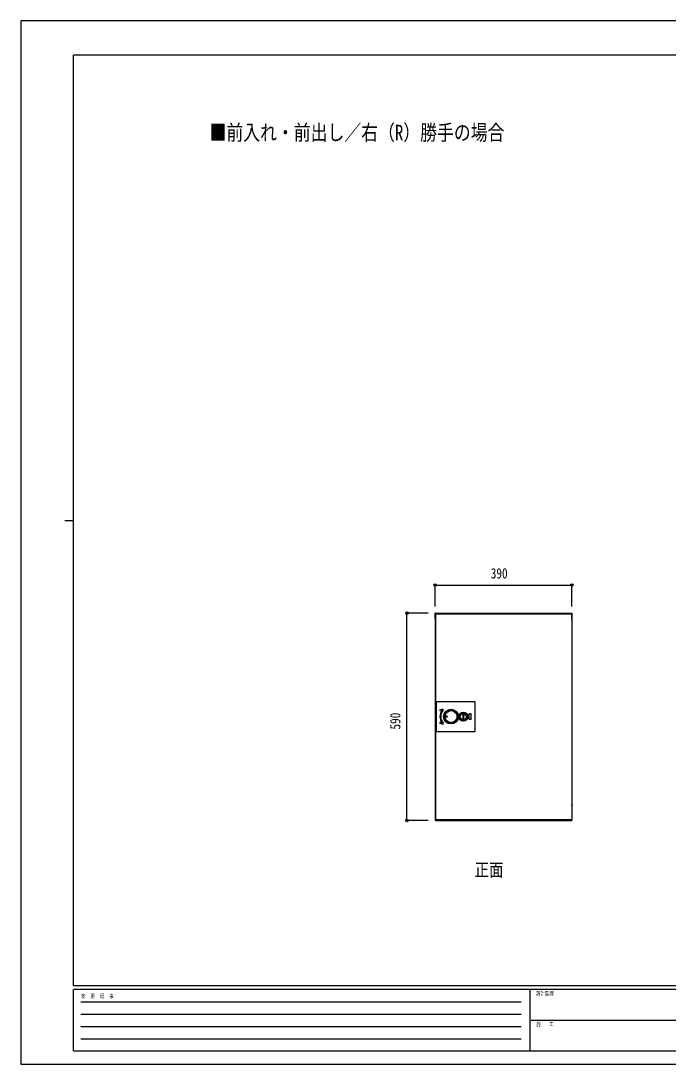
# Model space of a CAD drawing. Units: millimetres, scale not verified. Extents: x -2102 to 2102, y -1485 to 1485.
# Drawn here: x -2102 to -259, y -1485 to 1485 of the extents above; entities that cross this region are included whole.
import ezdxf
from ezdxf.enums import TextEntityAlignment as Align

# ---------------------------------------------------------------- set-up
doc = ezdxf.new("R2010")
doc.units = ezdxf.units.MM
doc.header["$LTSCALE"] = 8
for name, color, linetype in [('0-1_USER1', 3, 'Continuous'), ('0-3_YKK_13', 4, 'Continuous'), ('0-4_YKK_D', 6, 'Continuous'), ('0-5_YKK_ZWAK', 7, 'Continuous')]:
    doc.layers.add(name, color=color, linetype=linetype)
doc.styles.add('ＭＳ ゴシック', font='')
doc.styles.get('ＭＳ ゴシック').set_extended_font_data('MS Gothic')

msp = doc.modelspace()

# ---------------------------------------------------------------- linework, layer by layer
at = {"layer": '0-3_YKK_13'}
for p, q in [((-922.49, -201.96), (-922.49, -201.16)), ((-922.49, -201.16), (-921.99, -201.16)), ((-922.49, -201.96), (-922.49, -202.66)), ((-921.99, -201.96), (-922.49, -201.96)), ((-922.49, -202.16), (-922.49, -789.16)), ((-921.69, -202.16), (-922.49, -202.16)), ((-922.49, -202.16), (-922.49, -789.16)), ((-921.69, -202.16), (-922.49, -202.16)), ((-922.49, -214.16), (-922.49, -202.66)), ((-921.99, -201.16), (-921.69, -201.16)), ((-921.99, -201.16), (-921.69, -201.16)), ((-921.99, -201.96), (-921.69, -201.96)), ((-921.99, -201.96), (-921.69, -201.96)), ((-921.49, -201.16), (-921.69, -201.16)), ((-921.69, -201.16), (-533.29, -201.16)), ((-921.69, -201.16), (-533.29, -201.16)), ((-921.69, -201.96), (-921.69, -202.16)), ((-921.69, -201.96), (-921.69, -202.16)), ((-921.69, -215.76), (-921.69, -202.16)), ((-921.69, -202.16), (-921.69, -789.16)), ((-921.69, -202.16), (-920.89, -202.16)), ((-921.69, -202.16), (-921.69, -789.16)), ((-921.69, -202.16), (-920.89, -202.16)), ((-921.69, -203.16), (-921.69, -203.36)), ((-921.69, -203.36), (-920.89, -203.36)), ((-921.49, -201.16), (-533.49, -201.16)), ((-921.49, -201.16), (-921.49, -201.96)), ((-920.89, -202.16), (-920.89, -789.16)), ((-920.89, -202.16), (-920.89, -789.16)), ((-920.89, -202.36), (-911.69, -202.36)), ((-920.89, -203.16), (-911.69, -203.16)), ((-920.89, -203.36), (-920.89, -203.16)), ((-920.89, -203.36), (-920.89, -789.96)), ((-911.69, -202.36), (-911.69, -203.16)), ((-911.619, -203.16), (-911.69, -203.16)), ((-911.619, -202.36), (-533.69, -202.36)), ((-911.619, -203.16), (-533.69, -203.16)), ((-543.79, -202.16), (-533.49, -202.16)), ((-540.49, -201.96), (-540.49, -201.16)), ((-540.49, -201.96), (-540.49, -201.16)), ((-536.49, -201.96), (-536.49, -201.16)), ((-536.49, -201.96), (-536.49, -201.16)), ((-532.49, -202.16), (-535.99, -202.16)), ((-532.49, -202.16), (-535.99, -202.16)), ((-533.69, -202.36), (-533.69, -203.16)), ((-533.49, -201.16), (-533.49, -201.96)), ((-533.49, -201.16), (-533.29, -201.16)), ((-533.49, -201.96), (-533.49, -202.16)), ((-533.49, -201.96), (-533.29, -201.96)), ((-532.99, -202.16), (-533.49, -202.16)), ((-532.99, -201.16), (-533.29, -201.16)), ((-532.99, -201.16), (-533.29, -201.16)), ((-533.29, -201.96), (-533.29, -202.16)), ((-533.29, -202.16), (-533.29, -215.76)), ((-532.99, -201.16), (-532.49, -201.16)), ((-532.99, -201.16), (-532.49, -201.16)), ((-532.49, -201.16), (-532.49, -201.96)), ((-532.49, -201.16), (-532.49, -201.96)), ((-532.49, -201.96), (-532.49, -202.16)), ((-532.49, -202.16), (-532.49, -202.66)), ((-532.49, -202.16), (-532.49, -789.16)), ((-532.49, -202.16), (-532.49, -789.16)), ((-532.49, -214.16), (-532.49, -202.66)), ((-922.49, -208.16), (-921.768, -209.41)), ((-922.49, -214.16), (-922.49, -208.16)), ((-922.49, -214.16), (-921.768, -212.91)), ((-921.768, -209.41), (-921.69, -209.41)), ((-921.768, -212.91), (-921.768, -209.41)), ((-921.768, -212.91), (-921.69, -212.91)), ((-920.89, -209.41), (-921.69, -209.41)), ((-920.89, -212.91), (-921.69, -212.91)), ((-921.69, -215.76), (-921.69, -216.16)), ((-921.69, -216.16), (-921.69, -789.36)), ((-533.29, -208.96), (-533.29, -253.96)), ((-533.29, -208.96), (-533.29, -253.96)), ((-533.29, -215.76), (-533.29, -790.16)), ((-532.49, -220.66), (-533.29, -220.66)), ((-532.49, -220.66), (-533.29, -220.66)), ((-532.49, -214.16), (-532.49, -790.16)), ((-532.49, -218.16), (-532.49, -217.66)), ((-532.49, -218.16), (-532.49, -217.66)), ((-532.49, -218.16), (-532.49, -220.16)), ((-532.49, -218.16), (-532.49, -220.16)), ((-919.49, -454.66), (-919.49, -536.66)), ((-809.49, -453.66), (-918.49, -453.66)), ((-908.339, -476.156), (-901.547, -474.462)), ((-808.49, -536.66), (-808.49, -454.66)), ((-903.765, -477.592), (-907.734, -478.582)), ((-843.018, -489.159), (-843.032, -502.159)), ((-843.032, -502.159), (-841.032, -502.161)), ((-843.018, -489.159), (-841.018, -489.161)), ((-841.018, -489.161), (-841.032, -502.161)), ((-825.025, -503.41), (-825.025, -487.91)), ((-824.925, -503.31), (-824.925, -488.01)), ((-824.525, -487.41), (-820.525, -487.41)), ((-820.525, -503.91), (-824.525, -503.91)), ((-824.425, -487.51), (-820.625, -487.51)), ((-820.625, -503.81), (-824.425, -503.81)), ((-820.125, -503.31), (-820.125, -488.01)), ((-820.025, -503.41), (-820.025, -487.91)), ((-901.547, -516.858), (-908.339, -515.165)), ((-907.734, -512.739), (-903.765, -513.729)), ((-918.49, -537.66), (-809.49, -537.66)), ((-533.29, -737.36), (-533.29, -782.36)), ((-533.29, -737.36), (-533.29, -782.36)), ((-532.49, -749.06), (-533.29, -749.06)), ((-532.49, -749.06), (-533.29, -749.06)), ((-532.49, -746.56), (-532.49, -746.06)), ((-532.49, -746.56), (-532.49, -746.06)), ((-532.49, -746.56), (-532.49, -748.56)), ((-532.49, -746.56), (-532.49, -748.56)), ((-921.69, -789.16), (-922.49, -789.16)), ((-921.69, -789.16), (-922.49, -789.16)), ((-921.99, -790.16), (-922.49, -790.16)), ((-921.99, -790.16), (-922.49, -790.16)), ((-921.99, -789.36), (-921.69, -789.36)), ((-921.99, -789.36), (-921.69, -789.36)), ((-921.99, -790.16), (-921.69, -790.16)), ((-921.99, -790.16), (-921.69, -790.16)), ((-921.69, -789.16), (-920.89, -789.16)), ((-921.69, -789.16), (-920.89, -789.16)), ((-921.69, -790.36), (-921.69, -789.36)), ((-921.69, -789.36), (-921.69, -790.16)), ((-921.69, -789.36), (-921.69, -790.16)), ((-921.69, -789.96), (-917.19, -789.96)), ((-533.29, -790.16), (-921.69, -790.16)), ((-533.29, -790.16), (-921.69, -790.16)), ((-920.89, -790.36), (-920.89, -789.96)), ((-920.89, -791.16), (-533.49, -791.16)), ((-906.69, -789.56), (-919.69, -789.56)), ((-917.19, -789.96), (-917.19, -790.16)), ((-917.19, -790.36), (-917.17, -790.36)), ((-915.69, -789.36), (-882.69, -789.36)), ((-914.69, -791.16), (-913.44, -790.439)), ((-908.69, -791.16), (-914.69, -791.16)), ((-913.44, -789.56), (-913.44, -790.36)), ((-913.44, -790.439), (-913.44, -790.36)), ((-909.94, -790.439), (-913.44, -790.439)), ((-909.94, -789.56), (-909.94, -790.36)), ((-909.94, -790.439), (-909.94, -790.36)), ((-908.69, -791.16), (-909.94, -790.439)), ((-906.69, -789.56), (-906.619, -789.56)), ((-906.69, -790.36), (-906.619, -790.36)), ((-533.69, -789.56), (-906.619, -789.56)), ((-534.09, -790.36), (-906.619, -790.36)), ((-539.29, -789.36), (-572.29, -789.36)), ((-546.29, -791.16), (-545.04, -790.439)), ((-545.04, -789.56), (-545.04, -790.36)), ((-545.04, -790.439), (-541.54, -790.439)), ((-541.54, -789.56), (-541.54, -790.36)), ((-540.29, -791.16), (-541.54, -790.439)), ((-537.59, -791.16), (-541.09, -791.16)), ((-540.99, -790.16), (-540.99, -789.36)), ((-540.99, -790.16), (-540.99, -789.36)), ((-532.49, -789.16), (-537.22, -789.16)), ((-532.49, -789.16), (-537.22, -789.16)), ((-537.09, -790.36), (-533.29, -790.36)), ((-536.99, -790.16), (-536.99, -789.36)), ((-536.99, -790.16), (-536.99, -789.36)), ((-536.59, -790.16), (-536.59, -789.36)), ((-533.29, -789.36), (-536.59, -789.36)), ((-533.69, -789.56), (-533.69, -790.36)), ((-533.49, -791.16), (-533.29, -791.16)), ((-533.29, -789.36), (-533.29, -789.16)), ((-533.29, -789.36), (-533.29, -789.16)), ((-532.49, -789.36), (-533.29, -789.36)), ((-533.29, -789.36), (-533.29, -790.16)), ((-532.99, -789.36), (-533.29, -789.36)), ((-533.29, -789.36), (-533.29, -790.16)), ((-532.99, -789.36), (-533.29, -789.36)), ((-533.29, -790.36), (-533.29, -790.16)), ((-532.99, -790.16), (-533.29, -790.16)), ((-532.99, -790.16), (-533.29, -790.16)), ((-532.99, -790.16), (-532.49, -790.16)), ((-532.99, -790.16), (-532.49, -790.16)), ((-532.49, -790.36), (-532.49, -790.16))]:
    msp.add_line(p, q, dxfattribs=at)
for points in [[(-922.49, -201.96), (-922.49, -201.16), (-921.99, -201.16)], [(-921.99, -202.16), (-921.49, -202.16), (-921.49, -201.96), (-533.49, -201.96)], [(-921.49, -201.96), (-921.69, -201.96), (-921.69, -202.16)], [(-921.69, -201.96), (-533.29, -201.96), (-533.29, -202.16), (-533.29, -789.16)], [(-921.69, -201.96), (-533.29, -201.96), (-533.29, -202.16), (-533.29, -789.16)], [(-911.619, -203.16), (-911.619, -202.36), (-911.69, -202.36)], [(-921.69, -216.16), (-922.49, -216.16), (-922.49, -214.16)], [(-533.29, -217.66), (-532.49, -217.66), (-532.49, -217.16)], [(-533.29, -217.66), (-532.49, -217.66), (-532.49, -217.16)], [(-532.49, -221.16), (-532.49, -220.66), (-532.49, -220.16)], [(-532.49, -221.16), (-532.49, -220.66), (-532.49, -220.16)], [(-878.205, -478.379), (-879.023, -478.454), (-879.836, -478.568), (-880.642, -478.72), (-881.44, -478.909), (-882.227, -479.136), (-883, -479.399), (-883.755, -479.695), (-884.492, -480.025), (-885.213, -480.389), (-885.916, -480.786), (-886.602, -481.217), (-887.272, -481.682), (-887.919, -482.179), (-888.539, -482.703), (-889.131, -483.254), (-889.697, -483.832), (-890.236, -484.436), (-890.747, -485.066), (-891.231, -485.724), (-891.684, -486.405), (-892.103, -487.103), (-892.487, -487.817), (-892.836, -488.547), (-893.151, -489.292), (-893.432, -490.054), (-893.677, -490.832), (-893.887, -491.623), (-894.058, -492.421), (-894.191, -493.221), (-894.286, -494.026), (-894.344, -494.834), (-894.364, -495.646), (-894.345, -496.462), (-894.287, -497.28), (-894.191, -498.094), (-894.058, -498.901), (-893.887, -499.697), (-893.68, -500.48), (-893.437, -501.252)], [(-878.407, -478.569), (-879.209, -478.653), (-880.005, -478.775), (-880.794, -478.933), (-881.573, -479.129), (-882.341, -479.361), (-883.096, -479.628), (-883.832, -479.928), (-884.55, -480.26), (-885.251, -480.624), (-885.935, -481.021), (-886.601, -481.45), (-887.251, -481.912), (-887.88, -482.405), (-888.484, -482.925), (-889.06, -483.47), (-889.61, -484.04), (-890.134, -484.635), (-890.63, -485.256), (-891.1, -485.902), (-891.542, -486.573), (-891.95, -487.26), (-892.323, -487.963), (-892.663, -488.681), (-892.97, -489.414), (-893.242, -490.161), (-893.481, -490.924), (-893.684, -491.7), (-893.851, -492.485), (-893.981, -493.272), (-894.073, -494.061), (-894.129, -494.854), (-894.148, -495.649), (-894.13, -496.447), (-894.074, -497.247), (-893.982, -498.044), (-893.852, -498.832), (-893.687, -499.609), (-893.487, -500.376), (-893.251, -501.133)], [(-893.437, -501.252), (-893.157, -502.013), (-892.842, -502.761), (-892.49, -503.498), (-892.103, -504.218), (-891.684, -504.917), (-891.235, -505.592), (-890.756, -506.244), (-890.247, -506.872), (-889.707, -507.478), (-889.137, -508.061), (-888.539, -508.617), (-887.918, -509.143), (-887.276, -509.636), (-886.614, -510.097), (-885.931, -510.526), (-885.228, -510.924), (-884.504, -511.29), (-883.759, -511.624), (-882.999, -511.923), (-882.225, -512.185), (-881.439, -512.412), (-880.641, -512.601), (-879.835, -512.753), (-879.023, -512.867), (-878.205, -512.942)], [(-893.251, -501.133), (-892.98, -501.88), (-892.673, -502.617), (-892.33, -503.343), (-891.954, -504.053), (-891.544, -504.745), (-891.103, -505.415), (-890.633, -506.061), (-890.137, -506.682), (-889.614, -507.277), (-889.064, -507.848), (-888.487, -508.393), (-887.882, -508.914), (-887.253, -509.407), (-886.604, -509.869), (-885.938, -510.298), (-885.254, -510.694), (-884.553, -511.059), (-883.835, -511.392), (-883.098, -511.692), (-882.343, -511.959), (-881.574, -512.191), (-880.794, -512.387), (-880.005, -512.546), (-879.209, -512.668), (-878.407, -512.752)], [(-879.411, -512.639), (-879.211, -512.668), (-879.011, -512.693), (-878.81, -512.715), (-878.609, -512.735), (-878.407, -512.752)], [(-533.29, -746.06), (-532.49, -746.06), (-532.49, -745.56)], [(-533.29, -746.06), (-532.49, -746.06), (-532.49, -745.56)], [(-532.49, -749.56), (-532.49, -749.06), (-532.49, -748.56)], [(-532.49, -749.56), (-532.49, -749.06), (-532.49, -748.56)], [(-922.49, -790.16), (-922.49, -789.36), (-921.99, -789.36)], [(-922.49, -790.16), (-922.49, -789.36), (-921.99, -789.36)], [(-533.29, -789.36), (-921.69, -789.36), (-921.69, -789.16)], [(-533.29, -789.36), (-921.69, -789.36), (-921.69, -789.16)], [(-920.89, -790.36), (-917.49, -790.36), (-906.69, -790.36)], [(-532.49, -790.16), (-532.49, -789.36), (-532.99, -789.36)], [(-532.49, -790.16), (-532.49, -789.36), (-532.99, -789.36)]]:
    msp.add_lwpolyline(points, dxfattribs=at)
for centre, radius in [((-877.025, -495.66), 21), ((-876.99, -495.66), 17.685), ((-877.025, -495.66), 17.5), ((-877.025, -495.66), 17.112), ((-888.99, -495.66), 1.75), ((-842.025, -495.66), 12.75), ((-841.99, -495.66), 12.75), ((-841.99, -495.66), 12.75), ((-842.025, -495.66), 12.5), ((-842.025, -495.66), 11), ((-842.025, -495.66), 8.5)]:
    msp.add_circle(centre, radius, dxfattribs=at)
for centre, radius, start, end in [((-921.69, -201.96), 0.8, 90, 180), ((-921.99, -202.66), 0.5, 90, 180), ((-920.89, -203.16), 0.8, 90, 180), ((-533.29, -201.96), 0.8, 0, 90), ((-532.99, -202.66), 0.5, 0, 90), ((-918.49, -454.66), 1, 90, 180), ((-901.124, -476.16), 1.75, 321.02124, 104), ((-809.49, -454.66), 1, 0, 90), ((-908.037, -477.369), 1.25, 104, 284), ((-877.025, -495.66), 31.75, 146.31167, 213.68833), ((-877.025, -495.66), 29.25, 141.02124, 218.97876), ((-903.693, -477.883), 0.3, 326.31167, 104), ((-855.707, -502.482), 32.972, 133.02751, 133.50945), ((-824.525, -487.91), 0.5, 90, 180), ((-824.525, -503.41), 0.5, 180, 270), ((-824.425, -488.01), 0.5, 90, 180), ((-824.425, -503.31), 0.5, 180, 270), ((-820.625, -488.01), 0.5, 0, 90), ((-820.625, -503.31), 0.5, 270, 0), ((-820.525, -487.91), 0.5, 0, 90), ((-820.525, -503.41), 0.5, 270, 0), ((-908.037, -513.952), 1.25, 76, 256), ((-903.693, -513.438), 0.3, 256, 33.68833), ((-901.124, -515.16), 1.75, 256, 38.97876), ((-855.707, -488.838), 32.972, 226.49055, 226.97249), ((-918.49, -536.66), 1, 180, 270), ((-809.49, -536.66), 1, 270, 0), ((-920.89, -790.36), 0.8, 180, 270), ((-919.69, -789.56), 0.8, 180, 270), ((-916.19, -790.16), 1, 180, 270), ((-913.89, -790.16), 1, 270, 0), ((-541.09, -790.16), 1, 180, 270), ((-537.59, -790.16), 1, 270, 0), ((-533.29, -790.36), 0.8, 270, 0)]:
    msp.add_arc(centre, radius, start, end, dxfattribs=at)
at = {"layer": '0-4_YKK_D'}
for p, q in [((-922.49, -182.16), (-922.49, -120.16)), ((-922.49, -121.16), (-532.49, -121.16)), ((-532.49, -182.16), (-532.49, -120.16)), ((-942.49, -201.16), (-1003.49, -201.16)), ((-1002.49, -791.16), (-1002.49, -201.16)), ((-942.49, -791.16), (-1003.49, -791.16))]:
    msp.add_line(p, q, dxfattribs=at)
for centre in [(-922.49, -121.16), (-532.49, -121.16), (-1002.49, -201.16), (-1002.49, -791.16)]:
    msp.add_circle(centre, 3.75, dxfattribs=at)
at = {"layer": '0-5_YKK_ZWAK'}
for p, q in [((1947.51, 1387.5), (-1952.49, 1387.5)), ((-1952.49, -1262.5), (-1952.49, 1387.5)), ((-1977.49, 62.5), (-1952.49, 62.5)), ((1947.51, -1262.5), (-1952.49, -1262.5)), ((-652.49, -1272.5), (-1952.49, -1272.5)), ((-1952.49, -1447.5), (-1952.49, -1272.5)), ((-652.49, -1272.5), (-652.49, -1447.5)), ((-2.49, -1272.5), (-652.49, -1272.5)), ((-1931.24, -1307.5), (-677.49, -1307.5)), ((-1931.24, -1342.5), (-677.49, -1342.5)), ((-648.74, -1360), (-2.49, -1360)), ((-1931.24, -1377.5), (-677.49, -1377.5)), ((-1931.24, -1412.5), (-677.49, -1412.5)), ((-1952.49, -1447.5), (-652.49, -1447.5)), ((-652.49, -1447.5), (-2.49, -1447.5))]:
    msp.add_line(p, q, dxfattribs=at)
msp.add_lwpolyline([(-2102.5, -1485), (2102.5, -1485), (2102.5, 1485), (-2102.5, 1485)], close=True, dxfattribs=at)

# ---------------------------------------------------------------- texts
at = {"layer": '0-1_USER1', "style": 'ＭＳ ゴシック', "width": 0.8}
for s, height, p in [('■前入れ・前出し／右（R）勝手の場合', 43.99, (-1564.9, 1132)), ('正面', 37.39, (-809.545, -961.851))]:
    msp.add_text(s, height=height, dxfattribs=at).set_placement(p, align=Align.BOTTOM_LEFT)
at = {"layer": '0-4_YKK_D', "style": 'ＭＳ ゴシック', "width": 0.8}
msp.add_text('390', height=29.33, dxfattribs=at).set_placement((-763.757, -111.16), align=Align.BOTTOM_LEFT)
msp.add_text('590', height=29.33, rotation=90, dxfattribs=at).set_placement((-1012.49, -532.427), align=Align.BOTTOM_LEFT)
at = {"layer": '0-5_YKK_ZWAK', "style": 'ＭＳ ゴシック', "width": 0.8}
for s, p in [('設計監理', (-634.157, -1292.5)), ('変  更  記  事', (-1930.655, -1300)), ('施\u3000\u3000工', (-634.157, -1380))]:
    msp.add_text(s, height=11, dxfattribs=at).set_placement(p, align=Align.BOTTOM_LEFT)

doc.saveas('drawing.dxf')
